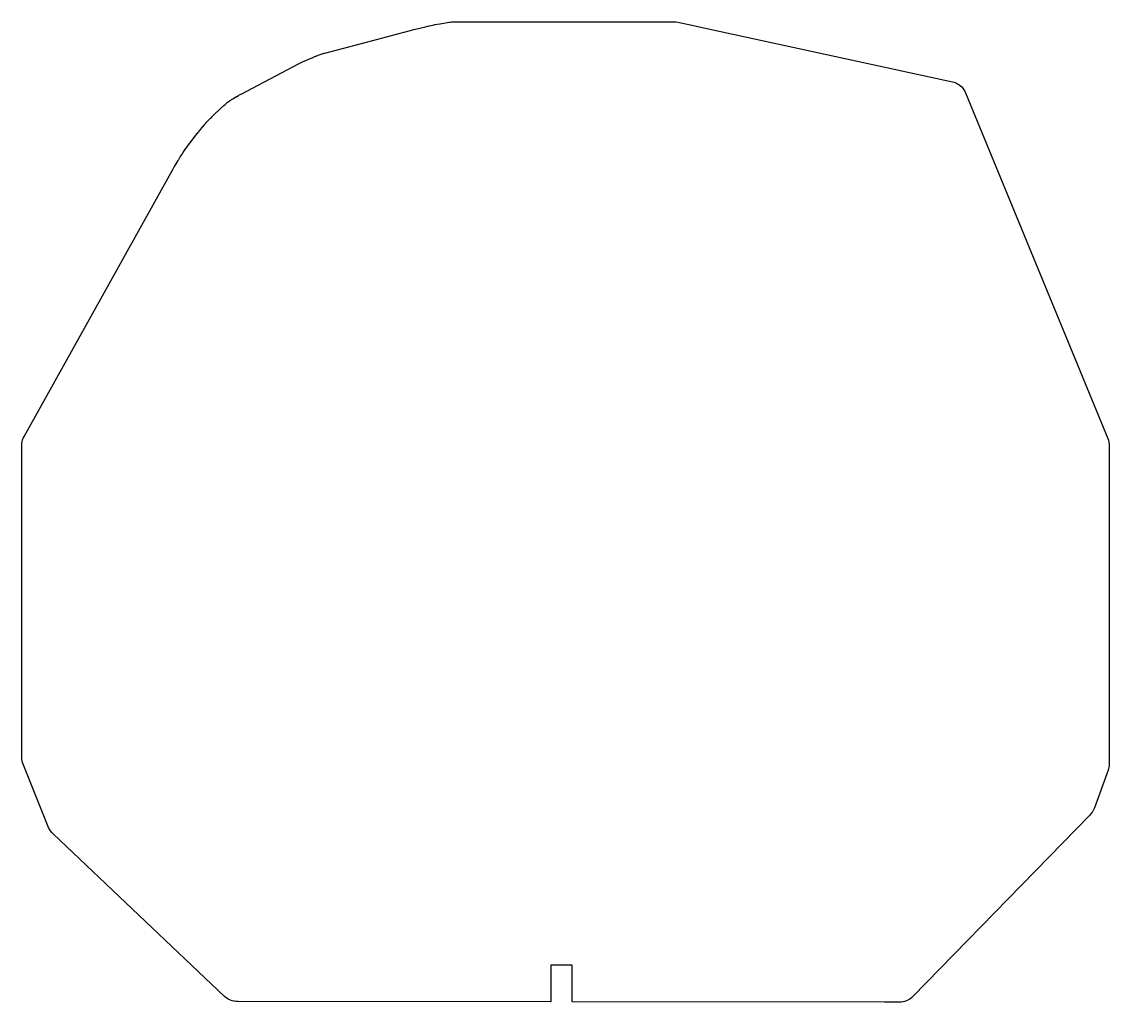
# Model space of a CAD drawing. Header units: millimetres. Extents: x -258 to -81, y 0 to 159.
import ezdxf

# ---------------------------------------------------------------- set-up
doc = ezdxf.new("R2010")
doc.units = ezdxf.units.MM

msp = doc.modelspace()

# ---------------------------------------------------------------- linework, layer by layer
at = {"layer": 'RING_PROFILE'}
msp.add_lwpolyline([(-168.25, 0.0473), (-168.25, 6), (-171.75, 6), (-171.75, 0.0506), (-222.5028, 0.098), (-222.7838, 0.1115), (-223.0624, 0.1512), (-223.1934, 0.1762), (-223.4702, 0.2428), (-223.7395, 0.3353), (-223.9989, 0.453), (-224.2459, 0.5947), (-224.4783, 0.7592), (-224.6941, 0.945), (-252.5221, 27.305), (-252.7437, 27.5388), (-252.939, 27.795), (-253.1057, 28.0706), (-253.2419, 28.3625), (-257.3829, 38.6475), (-257.4772, 38.9186), (-257.5452, 39.1973), (-257.5863, 39.4814), (-257.6, 39.768), (-257.6, 90.335), (-257.5845, 90.6395), (-257.5382, 90.9408), (-257.4615, 91.2359), (-257.3553, 91.5217), (-257.2206, 91.7952), (-233.0656, 135.1452), (-232.8423, 135.5458), (-232.8103, 135.6018), (-232.3913, 136.3168), (-232.3785, 136.3384), (-232.1575, 136.7084), (-232.1271, 136.7583), (-231.8781, 137.1573), (-231.8655, 137.1772), (-231.6915, 137.4512), (-231.4636, 137.8097), (-231.4099, 137.8912), (-231.1369, 138.2912), (-231.079, 138.373), (-230.657, 138.949), (-230.6323, 138.9822), (-230.3533, 139.3522), (-230.326, 139.3879), (-229.104, 140.9589), (-229.0948, 140.9707), (-228.7388, 141.4237), (-228.7216, 141.4453), (-228.3596, 141.8973), (-228.3253, 141.9394), (-227.9613, 142.3774), (-227.9229, 142.4226), (-227.7499, 142.6226), (-227.7054, 142.673), (-227.5054, 142.894), (-227.4385, 142.9655), (-227.2385, 143.1725), (-227.2236, 143.1878), (-227.0276, 143.3878), (-226.98, 143.4353), (-226.775, 143.6353), (-226.7591, 143.6507), (-225.1281, 145.2187), (-225.0435, 145.297), (-224.8435, 145.475), (-224.7986, 145.5142), (-224.5986, 145.6852), (-224.4927, 145.7716), (-224.2347, 145.9726), (-224.1414, 146.0424), (-223.8644, 146.2414), (-223.8589, 146.2454), (-223.6589, 146.3884), (-223.5401, 146.4691), (-223.3401, 146.5981), (-223.3258, 146.6072), (-223.0558, 146.7792), (-222.9921, 146.8187), (-222.7481, 146.9657), (-222.7066, 146.9902), (-222.4466, 147.1412), (-222.3535, 147.1931), (-222.0315, 147.3651), (-222.0132, 147.3748), (-212.6592, 152.2888), (-212.4881, 152.3719), (-212.0451, 152.5699), (-212.0172, 152.5822), (-210.3682, 153.2992), (-210.3545, 153.3051), (-209.9115, 153.4951), (-209.8326, 153.5276), (-209.4686, 153.6716), (-209.3355, 153.7207), (-208.9845, 153.8407), (-208.8677, 153.878), (-208.5207, 153.981), (-208.4363, 154.0047), (-199.7823, 156.3007), (-195.9746, 157.3099), (-195.9705, 157.3109), (-195.5645, 157.4179), (-195.5535, 157.4208), (-194.7365, 157.6328), (-194.7188, 157.6374), (-193.9718, 157.8264), (-193.9562, 157.8303), (-193.2202, 158.0123), (-193.2126, 158.0141), (-192.7546, 158.1261), (-192.3121, 158.2343), (-192.3066, 158.2356), (-191.4896, 158.4336), (-191.4066, 158.4525), (-190.6396, 158.6155), (-190.5374, 158.6354), (-189.7214, 158.7794), (-189.7021, 158.7827), (-188.2411, 159.0307), (-188.0782, 159.0582), (-187.8295, 159.0895), (-187.579, 159.1), (-151.743, 159.1), (-151.4259, 159.0832), (-151.1123, 159.033), (-148.5593, 158.484), (-148.136, 158.3929), (-148.1294, 158.3915), (-106.5524, 149.3485), (-106.2726, 149.2733), (-106.0014, 149.1715), (-105.7412, 149.044), (-105.4946, 148.892), (-105.2637, 148.7169), (-105.0509, 148.5203), (-104.8579, 148.3042), (-104.6868, 148.0704), (-104.539, 147.8213), (-104.4159, 147.559), (-81.3259, 91.468), (-81.2278, 91.1921), (-81.157, 90.9081), (-81.1143, 90.6184), (-81.1, 90.326), (-81.1, 38.68), (-81.1114, 38.4186), (-81.1456, 38.1591), (-81.2022, 37.9036), (-81.2809, 37.6541), (-83.5099, 31.5291), (-83.6461, 31.2126), (-83.8177, 30.9138), (-83.9007, 30.7868), (-84.0716, 30.5512), (-84.2644, 30.3333), (-112.9574, 0.9153), (-113.2036, 0.6895), (-113.4734, 0.4925), (-113.7634, 0.3267), (-113.7834, 0.3167), (-114.0376, 0.204), (-114.3012, 0.1153), (-114.5718, 0.0514), (-114.8472, 0.0129), (-115.125, 0), (-117.6, 0), (-168.25, 0.0473)], close=True, dxfattribs=at)

doc.saveas('drawing.dxf')
